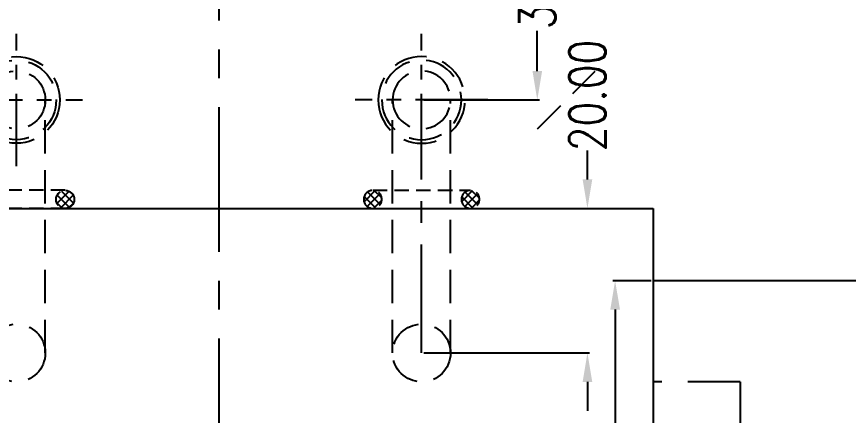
# Model space of a CAD drawing. Header units: millimetres. Extents: x 21466 to 22834, y -21631 to -20664.
# Drawn here: x 22132.1 to 22247, y -21325.8 to -21270.6 of the extents above; entities that cross this region are included whole.
import ezdxf

# ---------------------------------------------------------------- set-up
doc = ezdxf.new("R2010")
doc.units = ezdxf.units.MM
doc.header["$LTSCALE"] = 8
doc.linetypes.add('CENTER', pattern=[2, 1.25, -0.25, 0.25, -0.25])
doc.linetypes.add('HIDDEN', pattern=[0.375, 0.25, -0.125])
doc.layers.get('DEFPOINTS').update_dxf_attribs({"color": 6})
for name, color, linetype in [('Cav-cor', 30, 'Continuous'), ('CL', 1, 'Continuous'), ('PRODUCT', 1, 'Continuous'), ('SLIDE', 6, 'Continuous'), ('WT', 4, 'Continuous')]:
    doc.layers.add(name, color=color, linetype=linetype)
doc.layers.add('dim', color=3, linetype='Continuous', lineweight=15)
doc.styles.get("Standard").update_dxf_attribs({"font": 'txt.shx', "width": 0.8, "bigfont": 'chineset.shx'})
doc.dimstyles.new('ISO-25', dxfattribs={"dimtxt": 5, "dimasz": 4, "dimexe": 0.3, "dimexo": 0.3, "dimtad": 0, "dimzin": 1, "dimdsep": 46, "dimtxsty": 'Standard', "dimcen": 0, "dimclrd": 3, "dimclre": 3, "dimclrt": 3, "dimazin": 0, "dimtfac": 1, "dimtofl": 0, "dimtmove": 0, "dimatfit": 0, "dimfxl": 0, "dimarcsym": 0})

# ---------------------------------------------------------------- blocks, each defined once
blk = doc.blocks.new('20160719.184345')
at = {"layer": 'CL', "color": 6, "linetype": 'CENTER'}
blk.add_line((-51.16, 2.49), (-3.53, 2.49), dxfattribs=at)
blk = doc.blocks.new('*D26129')
at = {"layer": 'DEFPOINTS', "color": 0}
for p in [(22214.79, -21307.15), (22220.05, -21307.15), (22220.05, -21368.15)]:
    blk.add_point(p, dxfattribs=at)
at = {"layer": 'dim', "color": 3, "lineweight": -2}
for p, q in [((22219.75, -21307.15), (22214.49, -21307.15)), ((22214.79, -21311.15), (22214.79, -21330.36)), ((22214.79, -21364.15), (22214.79, -21344.94)), ((22219.75, -21368.15), (22214.49, -21368.15))]:
    blk.add_line(p, q, dxfattribs=at)
at = {"layer": 'dim', "color": 3}
for points in [[(22215.46, -21311.15), (22214.12, -21311.15), (22214.79, -21307.15)], [(22214.12, -21364.15), (22215.46, -21364.15), (22214.79, -21368.15)]]:
    blk.add_solid(points, dxfattribs=at)
at = {"layer": 'dim', "color": 3, "insert": (22214.79, -21337.65), "char_height": 5, "attachment_point": 5, "rotation": 90}
blk.add_mtext('61.00', dxfattribs=at)
blk = doc.blocks.new('*D26138')
at = {"layer": 'DEFPOINTS', "color": 0}
for p in [(22220.05, -21297.15), (22250.55, -21306.2), (22257.52, -21361.76), (22270.68, -21368.15), (22220.05, -21403.15)]:
    blk.add_point(p, dxfattribs=at)
at = {"layer": 'dim', "color": 3, "lineweight": -2}
for start, end in [(282.2094, 286.5123), (271.4877, 275.7906)]:
    blk.add_arc((22220.05, -21212.33), 154.06, start, end, dxfattribs=at)
at = {"layer": 'dim', "color": 3}
for points in [[(22264.03, -21360.67), (22263.64, -21359.4), (22267.66, -21358.85)], [(22224.04, -21365.67), (22224.06, -21367), (22220.05, -21366.39)]]:
    blk.add_solid(points, dxfattribs=at)
at = {"layer": 'dim', "color": 3, "insert": (22244.15, -21364.49), "char_height": 5, "attachment_point": 5, "rotation": 9}
blk.add_mtext('18.00%%d', dxfattribs=at)
blk = doc.blocks.new('20150513.134757')
at = {"layer": 'WT', "linetype": 'HIDDEN'}
h = blk.add_hatch(dxfattribs=at)
h.set_pattern_fill('ANSI37', color=125, scale=0.25, angle=180, style=0)
h.set_pattern_definition([(135, (36119.48756, -17509.4995), (0.561266008, 0.561266008), []), (45, (36119.48756, -17509.4995), (0.561266008, -0.561266008), [])])
h.paths.add_polyline_path([(-8, 1.25, -1), (-5.5, 1.25, -1)])
h.paths.add_polyline_path([(5.5, 1.25, -1), (8, 1.25, -1)])
at = {"layer": 'WT', "color": 125, "linetype": 'HIDDEN'}
for p, q in [((-6.75, 2.5), (6.75, 2.5)), ((-6.75, 0), (6.75, 0))]:
    blk.add_line(p, q, dxfattribs=at)
for centre in [(-6.75, 1.25), (6.75, 1.25)]:
    blk.add_circle(centre, 1.25, dxfattribs=at)
blk = doc.blocks.new('20160901.094454')
at = {"layer": 'WT', "color": 125, "linetype": 'CENTER'}
for p, q in [((0, -9.16), (0, 9.16)), ((-9.16, 0), (9.16, 0))]:
    blk.add_line(p, q, dxfattribs=at)
at = {"layer": 'WT', "color": 125, "linetype": 'HIDDEN', "ltscale": 2.3}
for radius in [6, 5.5, 4]:
    blk.add_circle((0, 0), radius, dxfattribs=at)
blk = doc.blocks.new('*D27059')
at = {"layer": 'DEFPOINTS', "color": 0}
for p in [(22184.44, -21247.15), (22204.03, -21247.15), (22188.05, -21282.15)]:
    blk.add_point(p, dxfattribs=at)
at = {"layer": 'dim', "color": 3, "lineweight": -2}
for p, q in [((22184.74, -21247.15), (22204.33, -21247.15)), ((22204.03, -21251.15), (22204.03, -21256.69)), ((22204.03, -21278.15), (22204.03, -21272.61)), ((22188.35, -21282.15), (22204.33, -21282.15))]:
    blk.add_line(p, q, dxfattribs=at)
at = {"layer": 'dim', "color": 3}
for points in [[(22204.7, -21251.15), (22203.37, -21251.15), (22204.03, -21247.15)], [(22203.37, -21278.15), (22204.7, -21278.15), (22204.03, -21282.15)]]:
    blk.add_solid(points, dxfattribs=at)
at = {"layer": 'dim', "color": 3, "insert": (22204.03, -21264.65), "char_height": 5, "attachment_point": 5, "rotation": 90}
blk.add_mtext('35.00', dxfattribs=at)
blk = doc.blocks.new('*D27060')
at = {"layer": 'DEFPOINTS', "color": 0}
for p in [(22194.8, -21297.15), (22210.96, -21297.15), (22188.05, -21317.15)]:
    blk.add_point(p, dxfattribs=at)
at = {"layer": 'dim', "color": 3, "lineweight": -2}
for p, q in [((22210.96, -21293.15), (22210.96, -21289.15)), ((22195.1, -21297.15), (22211.26, -21297.15)), ((22188.35, -21317.15), (22211.26, -21317.15)), ((22210.96, -21321.15), (22210.96, -21325.15))]:
    blk.add_line(p, q, dxfattribs=at)
at = {"layer": 'dim', "color": 3}
for points in [[(22210.3, -21293.15), (22211.63, -21293.15), (22210.96, -21297.15)], [(22211.63, -21321.15), (22210.3, -21321.15), (22210.96, -21317.15)]]:
    blk.add_solid(points, dxfattribs=at)
at = {"layer": 'dim', "color": 3, "insert": (22210.96, -21281.53), "char_height": 5, "attachment_point": 5, "rotation": 90}
blk.add_mtext('20.00', dxfattribs=at)

msp = doc.modelspace()

# ---------------------------------------------------------------- linework, layer by layer
at = {"layer": 'Cav-cor', "color": 241}
for p, q in [((22100.048, -21297.153), (22220.048, -21297.153)), ((22220.048, -21297.153), (22220.048, -21403.153))]:
    msp.add_line(p, q, dxfattribs=at)
at = {"layer": 'CL', "color": 7, "linetype": 'CENTER', "ltscale": 2}
msp.add_line((22160.048, -21187.153), (22160.048, -21598.153), dxfattribs=at)
at = {"layer": 'SLIDE', "linetype": 'ByBlock'}
msp.add_line((22335.048, -21307.153), (22220.048, -21307.153), dxfattribs=at)
at = {"layer": 'SLIDE', "linetype": 'HIDDEN', "ltscale": 3.6}
for q in [(22220.048, -21321.153), (22232.048, -21361.153)]:
    msp.add_line((22232.048, -21321.153), q, dxfattribs=at)
at = {"layer": 'WT', "color": 111, "linetype": 'HIDDEN', "ltscale": 2.3}
msp.add_line((22204.048, -21286.153), (22212.048, -21278.153), dxfattribs=at)
at = {"layer": 'WT', "color": 125, "linetype": 'HIDDEN', "ltscale": 2.3}
for p, q in [((22136.048, -21317.153), (22136.048, -21282.153)), ((22184.048, -21317.153), (22184.048, -21282.153)), ((22192.048, -21317.153), (22192.048, -21282.153))]:
    msp.add_line(p, q, dxfattribs=at)
at = {"layer": 'WT', "color": 125, "linetype": 'CENTER', "ltscale": 1.5}
msp.add_line((22188.048, -21317.153), (22188.048, -21282.153), dxfattribs=at)
at = {"layer": 'WT', "color": 125, "linetype": 'HIDDEN', "ltscale": 2.3}
for centre in [(22132.048, -21317.153), (22188.048, -21317.153)]:
    msp.add_circle(centre, 4, dxfattribs=at)

# ---------------------------------------------------------------- block references
at = {"layer": 'PRODUCT', "rotation": -90.00000000000001}
msp.add_blockref('20160719.184345', (22157.558, -21376.162), dxfattribs=at)
at = {"layer": 'WT'}
msp.add_blockref('20160901.094454', (22132.048, -21282.153), dxfattribs=at)
at = {"layer": 'WT', "xscale": -1}
msp.add_blockref('20160901.094454', (22188.048, -21282.153), dxfattribs=at)
at = {"layer": 'WT', "color": 125, "linetype": 'HIDDEN', "ltscale": 2.3, "rotation": 180}
msp.add_blockref('20150513.134757', (22132.048, -21294.653), dxfattribs=at)
at = {"layer": 'WT', "color": 125, "linetype": 'HIDDEN', "ltscale": 2.3, "xscale": -1, "rotation": -180}
msp.add_blockref('20150513.134757', (22188.048, -21294.653), dxfattribs=at)

# ---------------------------------------------------------------- dimensions: what is measured, and where the dimension line sits
at = {"layer": 'dim'}
for base, p1, p2, picture, middle in [((22204.033, -21247.153), (22188.048, -21282.153), (22184.44, -21247.153), '*D27059', (22204.033, -21264.653)), ((22210.962, -21297.153), (22188.048, -21317.153), (22194.798, -21297.153), '*D27060', (22210.962, -21281.528)), ((22214.79, -21307.153), (22220.048, -21368.153), (22220.048, -21307.153), '*D26129', (22214.79, -21337.653))]:
    dim = msp.add_linear_dim(base=base, p1=p1, p2=p2, angle=90, dimstyle='ISO-25', dxfattribs=at)
    dim.commit()
    dim.dimension.update_dxf_attribs({"geometry": picture, "text_midpoint": middle})
dim = msp.add_angular_dim_2l(base=(22257.517, -21361.763), line1=((22250.548, -21306.198), (22270.678, -21368.153)), line2=((22220.048, -21297.153), (22220.048, -21403.153)), dimstyle='ISO-25', dxfattribs=at)
dim.commit()
dim.dimension.update_dxf_attribs({"geometry": '*D26138', "text_midpoint": (22244.148, -21364.492)})

doc.saveas('drawing.dxf')
